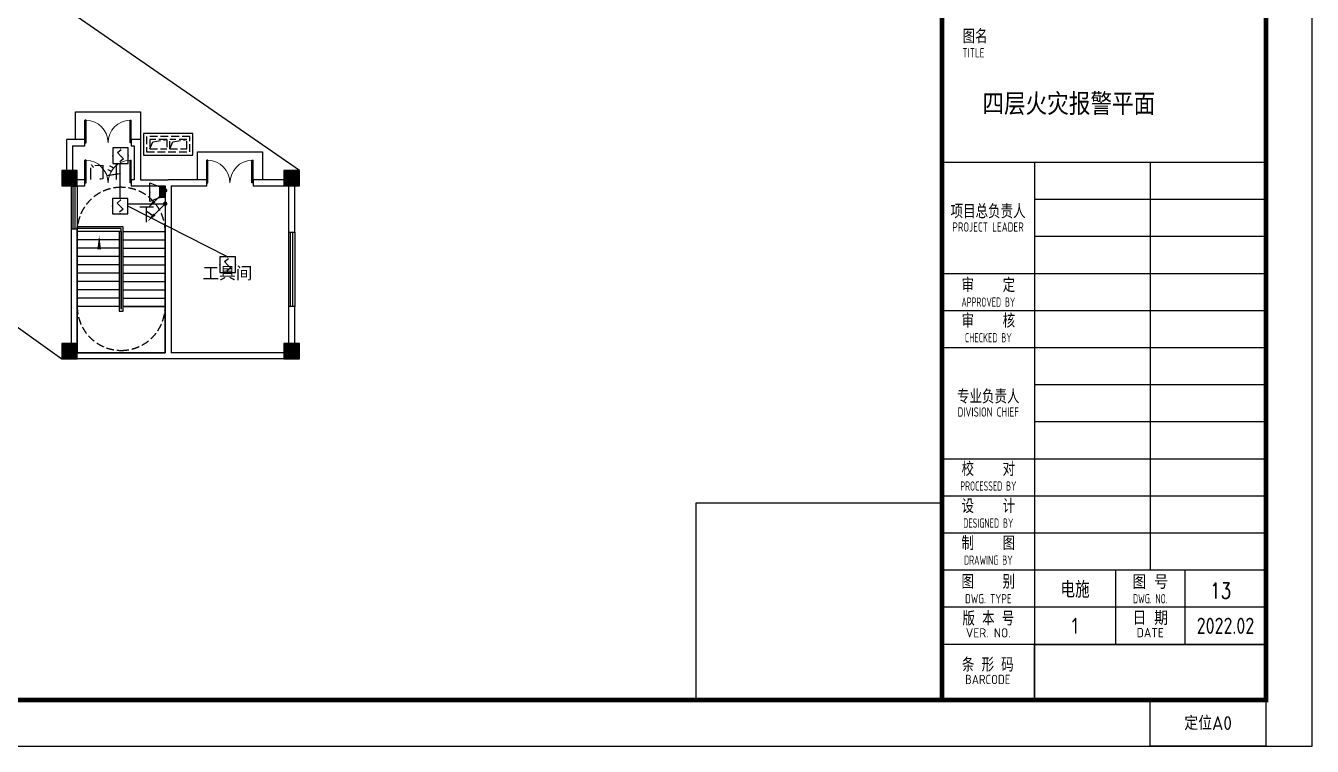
# Model space of a CAD drawing. Extents: x 1725663 to 4653551, y -550461 to 248782.
# Drawn here: x 2394443 to 2436134, y -550461 to -527132 of the extents above; entities that cross this region are included whole.
import ezdxf
from ezdxf.enums import TextEntityAlignment as Align

# ---------------------------------------------------------------- set-up
doc = ezdxf.new("R2010")
doc.units = 0
doc.header["$LTSCALE"] = 1000
doc.linetypes.add('DASH', pattern=[0.35, 0.25, -0.1])
for name, color, linetype in [('0-底图', 7, 'Continuous'), ('A-COLU-CONC', 255, 'Continuous'), ('A-FLOR-STRS', 140, 'Continuous'), ('A-WALL-MSNW', 2, 'Continuous'), ('BTTK', 7, 'Continuous'), ('CLAYER', 7, 'Continuous'), ('DIM_SYMB', 3, 'Continuous'), ('DOOR_FIRE', 4, 'Continuous'), ('EQUIP-广播', 3, 'Continuous'), ('EQUIP-消防', 3, 'Continuous'), ('LWIRE', 4, 'Continuous'), ('PUB_HATCH', 8, 'Continuous'), ('PUB_TEXT', 7, 'Continuous'), ('PUB_TITLE', 4, 'Continuous'), ('SIG_TEXT', 7, 'Continuous'), ('STAIR', 2, 'Continuous'), ('TEL_SYMB', 3, 'Continuous'), ('WINDOW', 4, 'Continuous'), ('WIRE-消防', 1, 'Continuous')]:
    doc.layers.add(name, color=color, linetype=linetype)
doc.layers.add('条形码', color=7, linetype='Continuous', plot=False)
doc.layers.add('验收章', color=7, linetype='Continuous', plot=False)
doc.styles.add('_TCH_DIM', font='SIMPLEX', dxfattribs={"width": 0.8, "height": 5, "bigfont": 'HZTXT'})
doc.styles.add('_TEL_DIM', font='SIMPLEX', dxfattribs={"width": 0.8, "height": 3.5, "bigfont": 'HZTXT'})
doc.styles.add('HZ(TK)', font='geniso.shx', dxfattribs={"width": 0.9, "bigfont": 'hztxt.shx'})
doc.styles.get("Standard").update_dxf_attribs({"font": 'geniso.shx', "bigfont": 'hztxt.shx'})
doc.styles.add('黑体', font='')
doc.styles.get('黑体').set_extended_font_data('SimHei')

# ---------------------------------------------------------------- blocks, each defined once
blk = doc.blocks.new('vhtemplate_2020年新竖式图框_A0')
at = {"layer": 'BTTK'}
for p, q in [((1179, 126), (1109, 126)), ((1129, 126), (1129, 10)), ((1154, 126), (1154, 38)), ((1179, 118), (1129, 118)), ((1179, 110), (1129, 110)), ((1179, 102), (1109, 102)), ((1179, 94), (1109, 94)), ((1179, 86), (1109, 86)), ((1179, 78), (1129, 78)), ((1179, 70), (1129, 70)), ((1179, 62), (1109, 62)), ((1179, 54), (1109, 54)), ((1179, 46), (1109, 46)), ((1179, 38), (1109, 38)), ((1146.5, 38), (1146.5, 22)), ((1161.5, 38), (1161.5, 22)), ((1179, 30), (1109, 30)), ((1179, 22), (1109, 22))]:
    blk.add_line(p, q, dxfattribs=at)
at = {"layer": 'PUB_TITLE', "color": 7}
blk.add_lwpolyline([(0, 0), (1189, 0), (1189, 841), (0, 841)], close=True, dxfattribs=at)
at = {"layer": 'PUB_TITLE', "const_width": 1}
blk.add_lwpolyline([(25, 10), (1179, 10), (1179, 831), (25, 831)], close=True, dxfattribs=at)
blk.add_lwpolyline([(1109, 10), (1109, 831)], dxfattribs=at)
at = {"layer": '条形码'}
blk.add_lwpolyline([(1129, 22), (1179, 22), (1179, 10), (1129, 10)], close=True, dxfattribs=at)
at = {"layer": '验收章'}
for points in [[(1109, 10), (1055.93, 10), (1055.93, 52.53), (1109, 52.53)], [(1154, 10), (1179, 10), (1179, 0), (1154, 0)]]:
    blk.add_lwpolyline(points, close=True, dxfattribs=at)
at = {"layer": 'BTTK', "style": 'HZ(TK)'}
for s, height, width, p in [('图名', 3, 0.9, (1113.46, 153.22)), ('TITLE', 2, 0.8, (1113.4, 149.68))]:
    blk.add_text(s, height=height, dxfattribs=dict(at, width=width)).set_placement(p, align=Align.MIDDLE_LEFT)
for s, height, width, p in [('项目总负责人', 3, 0.9, (1118.96, 115.45)), ('PROJECT LEADER', 2, 0.8, (1118.96, 112.09)), ('审    定', 3, 0.9, (1119.02, 99.52)), ('APPROVED BY', 2, 0.6, (1119.02, 95.87)), ('审    核', 3, 0.9, (1119.02, 91.83)), ('CHECKED BY', 2, 0.7, (1119.02, 88.18)), ('专业负责人', 3, 0.9, (1119, 75.48)), ('DIVISION CHIEF', 2, 0.8, (1119, 72.15)), ('校    对', 3, 0.9, (1119.02, 59.83)), ('PROCESSED BY', 2, 0.6, (1119.02, 56.17)), ('设    计', 3, 0.9, (1119.02, 51.83)), ('DESIGNED BY', 2, 0.7, (1119.02, 48.17)), ('制    图', 3, 0.9, (1119.02, 43.83)), ('DRAWING BY', 2, 0.7, (1119.02, 40.17)), ('图    别', 3, 0.9, (1119.02, 35.5)), ('DWG. TYPE', 2, 0.8, (1119.02, 31.84)), ('DWG. NO.', 2, 0.7, (1154, 31.84)), ('版 本 号', 3, 0.9, (1119.02, 27.57)), ('条 形 码', 3, 0.9, (1118.9, 17.6)), ('BARCODE', 2, 0.95, (1118.9, 14.42))]:
    blk.add_text(s, height=height, dxfattribs=dict(at, width=width)).set_placement(p, align=Align.MIDDLE_CENTER)
for s, height, p in [('图 号', 3, (1154, 35.46)), ('日 期', 3, (1154, 27.67)), ('VER. NO.', 2, (1119, 24.48)), ('DATE', 2, (1154, 24.52))]:
    blk.add_text(s, height=height, dxfattribs=at).set_placement(p, align=Align.MIDDLE_CENTER)
at = {"layer": 'BTTK', "color": 4, "style": 'HZ(TK)', "width": 0.9}
for tag, p in [('合作单位', (1144, 743.5)), ('建设单位', (1144, 209.5)), ('工程名称', (1144, 176.5)), ('子项名称', (1154, 160)), ('图纸名称', (1144, 141))]:
    blk.add_attdef(tag, text='', height=3.5, dxfattribs=at).set_placement(p, align=Align.MIDDLE_CENTER)
for tag, p in [('注册证书号', (1156.5, 309.01)), ('注册印章号', (1156.5, 301.01)), ('设计号', (1154, 193)), ('图别', (1137.75, 34)), ('图号', (1170.25, 34)), ('版本号', (1137.75, 26)), ('日期', (1170.25, 26))]:
    blk.add_attdef(tag, text='', height=3.5, dxfattribs=at).set_placement(p, align=Align.MIDDLE)
at = {"layer": '验收章', "style": 'HZ(TK)'}
blk.add_text('定位A0', height=3, dxfattribs=at).set_placement((1166.5, 5), align=Align.MIDDLE_CENTER)
blk = doc.blocks.new('$DorLib2D$00000002')
for p, q in [((-0.5, 0), (-0.5, 0.4875)), ((-0.475, 0.4875), (-0.5, 0.4875)), ((-0.475, 0), (-0.475, 0.4875)), ((0.475, 0), (0.475, 0.4875)), ((0.475, 0.4875), (0.5, 0.4875)), ((0.5, 0), (0.5, 0.4875)), ((-0.5, 0), (-0.475, 0)), ((0.5, 0), (0.475, 0))]:
    blk.add_line(p, q)
at = {"lineweight": 13}
for centre, start, end in [((-0.4875, 0), 0, 88.53072), ((0.4875, 0), 91.46928, 180)]:
    blk.add_arc(centre, 0.4875, start, end, dxfattribs=at)
blk = doc.blocks.new('$WINLIB2D$00000001')
at = {"color": 0}
for points in [[(-0.5, 0.5), (-0.5, -0.5)], [(-0.5, 0.5), (0.5, 0.5)], [(0.5, -0.5), (0.5, 0.5)], [(0.5, 0.167), (-0.5, 0.167)], [(0.5, -0.167), (-0.5, -0.167)], [(-0.5, -0.5), (0.5, -0.5)]]:
    blk.add_lwpolyline(points, dxfattribs=at)
blk = doc.blocks.new('_FZH')
blk.add_lwpolyline([(-0.5, -0.5), (0.5, -0.5), (0.5, 0.5), (-0.5, 0.5)], close=True)
at = {"layer": 'PUB_HATCH'}
blk.add_solid([(-0.5, -0.5), (0.5, -0.5), (-0.5, 0.5), (0.5, 0.5)], dxfattribs=at)
blk = doc.blocks.new('fdsfg')
at = {"linetype": 'DASH'}
for p, q in [((2233219, -566244), (2233219, -566544)), ((2233319, -566544), (2233319, -566244))]:
    blk.add_line(p, q, dxfattribs=at)
for points in [[(2230269, -566244), (2230269, -565344), (2232369, -565344), (2232369, -566244)], [(2234219, -567544), (2234219, -566644), (2236319, -566644), (2236319, -567544)]]:
    blk.add_lwpolyline(points)
blk.add_lwpolyline([(2232469, -566744), (2234069, -566744), (2234069, -566044), (2232469, -566044)], close=True)
blk.add_lwpolyline([(2232569, -566644), (2233969, -566644), (2233969, -566144), (2232569, -566144)], close=True, dxfattribs=at)
for points in [[(2232669, -566544), (2232772, -566313), (2233219, -566244)], [(2233219, -566244), (2232669, -566244), (2232669, -566544), (2233219, -566544)], [(2233319, -566544), (2233422, -566313), (2233869, -566244)], [(2233319, -566544), (2233869, -566544), (2233869, -566244), (2233319, -566244)]]:
    blk.add_lwpolyline(points, dxfattribs=at)
at = {"layer": 'A-FLOR-STRS'}
for p, q in [((2231804, -569064), (2230319, -569064)), ((2230319, -569124), (2230319, -569064)), ((2231804, -571794), (2231804, -569064)), ((2231744, -569124), (2230319, -569124)), ((2230319, -569214), (2230319, -571644)), ((2231684, -569214), (2230319, -569214)), ((2231684, -569484), (2230319, -569484)), ((2231744, -569214), (2231684, -569214)), ((2231684, -569214), (2231684, -571794)), ((2231744, -569214), (2231684, -569214)), ((2231744, -571734), (2231744, -569124)), ((2231744, -569214), (2231744, -569393)), ((2231744, -569393), (2231744, -569214)), ((2231744, -569214), (2231744, -571734)), ((2231744, -569214), (2231744, -569214)), ((2231744, -569393), (2231744, -571644)), ((2231744, -571644), (2231744, -569393)), ((2231804, -569214), (2233169, -569214)), ((2231804, -569484), (2233169, -569484)), ((2233169, -571644), (2233169, -569214)), ((2231684, -569754), (2230319, -569754)), ((2231804, -569754), (2233169, -569754)), ((2231684, -570024), (2230319, -570024)), ((2231684, -570294), (2230319, -570294)), ((2231804, -570024), (2233169, -570024)), ((2231804, -570294), (2233169, -570294)), ((2231684, -570564), (2230319, -570564)), ((2231804, -570564), (2233169, -570564)), ((2231684, -570834), (2230319, -570834)), ((2231684, -571104), (2230319, -571104)), ((2231804, -570834), (2233169, -570834)), ((2231804, -571104), (2233169, -571104)), ((2231684, -571374), (2230319, -571374)), ((2231804, -571374), (2233169, -571374)), ((2231684, -571644), (2230319, -571644)), ((2230319, -571644), (2230319, -573144)), ((2231684, -571644), (2230319, -571644)), ((2231684, -571794), (2231804, -571794)), ((2231744, -571734), (2231744, -571734)), ((2231804, -571644), (2233169, -571644)), ((2233169, -571644), (2231804, -571644)), ((2233169, -573144), (2233169, -571644)), ((2230319, -573144), (2233169, -573144))]:
    blk.add_line(p, q, dxfattribs=at)
at = {"layer": 'A-WALL-MSNW'}
for p, q in [((2229969, -566244), (2229969, -567244)), ((2230569, -566244), (2229969, -566244)), ((2230169, -566444), (2230169, -567244)), ((2230169, -566444), (2230569, -566444)), ((2230569, -566444), (2230569, -566244)), ((2232369, -566244), (2232069, -566244)), ((2232069, -566244), (2232069, -566444)), ((2232069, -566444), (2232169, -566444)), ((2232169, -566444), (2232169, -567544)), ((2232369, -566244), (2232369, -567544)), ((2230119, -567744), (2230119, -567749)), ((2230119, -567749), (2230319, -567749)), ((2230569, -567544), (2230319, -567544)), ((2230319, -567744), (2230569, -567744)), ((2230319, -567749), (2230319, -567744)), ((2230569, -567744), (2230569, -567544)), ((2232169, -567544), (2232069, -567544)), ((2232069, -567544), (2232069, -567744)), ((2232069, -567744), (2232269, -567744)), ((2232269, -567744), (2233169, -567744)), ((2232369, -567544), (2233269, -567544)), ((2233169, -567744), (2233169, -573144)), ((2234519, -567544), (2233269, -567544)), ((2233369, -567744), (2234519, -567744)), ((2233369, -567744), (2233369, -573144)), ((2234519, -567744), (2234519, -567544)), ((2237019, -567544), (2236019, -567544)), ((2236019, -567544), (2236019, -567744)), ((2236019, -567744), (2237019, -567744)), ((2237169, -567744), (2237169, -569244)), ((2237369, -569244), (2237369, -567744)), ((2230319, -569149), (2230119, -569149)), ((2230119, -569149), (2230119, -572844)), ((2230319, -572844), (2230319, -569149)), ((2237169, -569244), (2237369, -569244)), ((2237369, -571644), (2237169, -571644)), ((2237169, -571644), (2237169, -572844)), ((2237369, -572844), (2237369, -571644)), ((2233169, -573144), (2230319, -573144)), ((2237019, -573144), (2233369, -573144)), ((2233269, -573344), (2230319, -573344)), ((2237019, -573344), (2233269, -573344))]:
    blk.add_line(p, q, dxfattribs=at)
at = {"layer": 'DIM_SYMB'}
blk.add_lwpolyline([(2232456, -569079, 0, 0, 0), (2232456, -572394, 0, 0, 0), (2231031, -572394, 0, 0, 0), (2231031, -569349, 0, 120, 0), (2231031, -569799, 0, 0, 0)], format="xyseb", dxfattribs=at)
at = {"layer": 'STAIR', "color": 9, "linetype": 'DASH'}
for p, q in [((2231744, -567789), (2231744, -567789)), ((2231744, -573069), (2231744, -573069))]:
    blk.add_line(p, q, dxfattribs=at)
for points in [[(2230319, -569214, -0.414214), (2231744, -567789)], [(2233169, -569214, 0.414214), (2231744, -567789)], [(2230319, -571644, 0.414214), (2231744, -573069)], [(2233169, -571644, -0.414214), (2231744, -573069)]]:
    blk.add_lwpolyline(points, format="xyb", dxfattribs=at)
at = {"layer": 'A-COLU-CONC', "xscale": 500, "yscale": 500, "zscale": 500}
for p in [(2230069, -567494), (2237269, -567494), (2230069, -573094), (2237269, -573094)]:
    blk.add_blockref('_FZH', p, dxfattribs=at)
at = {"layer": 'DOOR_FIRE', "xscale": 1500, "yscale": 1500, "zscale": 200}
blk.add_blockref('$DorLib2D$00000002', (2235269, -567644), dxfattribs=at)
at = {"layer": 'WINDOW', "xscale": 1500, "yscale": 1500, "zscale": 1500}
for p in [(2231319, -566344), (2231319, -567644)]:
    blk.add_blockref('$DorLib2D$00000002', p, dxfattribs=at)
at = {"layer": 'WINDOW', "yscale": 200, "rotation": 90}
for p, xscale, zscale in [((2230219, -568449), -1400, 1400), ((2237269, -570444), -2400, 2400)]:
    blk.add_blockref('$WINLIB2D$00000001', p, dxfattribs=dict(at, xscale=xscale, zscale=zscale))
at = {"layer": 'CLAYER', "style": '黑体'}
for s, p in [('门斗', (2230689, -567494)), ('工具间', (2234380, -570761))]:
    blk.add_text(s, height=394.3, dxfattribs=at).set_placement(p)
at = {"layer": 'PUB_TEXT', "color": 7, "style": '_TCH_DIM'}
blk.add_text('下', height=506, dxfattribs=at).set_placement((2232314, -568921))
blk = doc.blocks.new('$Equip$00002649')
for p, q in [((-0.5, 0.5), (-0.5, -0.5)), ((0.5, 0.5), (-0.5, 0.5)), ((-0.2, 0.2), (0.05, 0.4)), ((0, 0), (-0.2, 0.2)), ((0, 0), (0.2, -0.2)), ((0.5, -0.5), (0.5, 0.5)), ((-0.5, -0.5), (0.5, -0.5)), ((0.2, -0.2), (-0.05, -0.4))]:
    blk.add_line(p, q)
at = {"const_width": 0.02}
blk.add_lwpolyline([(-0.5, 0.5), (0.5, 0.5), (0.5, -0.5), (-0.5, -0.5), (-0.5, 0.5), (0.5, 0.5)], dxfattribs=at)
for p in [(-0.5, 0), (0, 0.5), (0.5, 0), (0, -0.5)]:
    blk.add_point(p)
at = {"color": 7, "flags": 1}
for tag, height, p in [('A', 0.00002, (0, 0)), ('B', 0.4, (0.762, -0.208))]:
    blk.add_attdef(tag, text='', height=height, dxfattribs=at).set_placement(p, align=Align.MIDDLE_CENTER)
blk = doc.blocks.new('$TelecSys$00000080')
for p, q in [((-0.7, -0.7), (0, 0)), ((0.104, 0.104), (0.104, 0.104)), ((-0.104, -0.104), (-0.104, -0.104))]:
    blk.add_line(p, q)
at = {"const_width": 0.142}
blk.add_lwpolyline([(0.071, 0, 1), (-0.071, 0, 1)], format="xyb", close=True, dxfattribs=at)
blk.add_solid([(-0.63, -0.77), (-0.77, -0.63), (-1.15, -1.15)])
at = {"width": 0.8, "flags": 9}
blk.add_attdef('A', (0, 0), '', height=0.00002, rotation=180, dxfattribs=at)
blk = doc.blocks.new('$equip$00002984')
blk.add_hatch(color=256).paths.add_polyline_path([(0.35, 0.35), (0, 0.35), (0, -0.35), (0.35, -0.35)])
for p, q in [((0, 0.35), (0, -0.35)), ((0, 0.35), (0.35, 0.35)), ((0.35, 0.35), (1, 0.6)), ((0.35, 0.35), (0.35, -0.35)), ((1, 0.6), (1, -0.6)), ((0.35, -0.35), (0, -0.35)), ((1, -0.6), (0.35, -0.35))]:
    blk.add_line(p, q)
at = {"const_width": 0.02}
blk.add_lwpolyline([(0.35, 0.35), (0, 0.35), (0, -0.35), (0.35, -0.35), (1, -0.6), (1, 0.6), (0.35, 0.35), (0, 0.35)], dxfattribs=at)
for p in [(0, 0), (0.35, 0.35), (1, 0), (0.35, -0.35)]:
    blk.add_point(p)
at = {"color": 7, "style": '_TEL_DIM', "flags": 1}
for tag in ['A', 'REMARK']:
    blk.add_attdef(tag, text='', height=0.00002, dxfattribs=at).set_placement((0, 0), align=Align.MIDDLE_CENTER)

msp = doc.modelspace()

# ---------------------------------------------------------------- linework, layer by layer
at = {"layer": '0-底图'}
for p, q in [((2403311, -531819), (2385393, -519437)), ((2377693, -525137), (2395611, -537919))]:
    msp.add_line(p, q, dxfattribs=at)
at = {"layer": 'WIRE-消防'}
for p, q in [((2397503, -532722, 4200), (2397503, -531589)), ((2397753, -532896, 4200), (2398961, -532896)), ((2400986, -534619, 4200), (2397753, -532972, 4200))]:
    msp.add_line(p, q, dxfattribs=at)

# ---------------------------------------------------------------- block references
at = {"layer": '0-底图'}
ref = msp.add_blockref('vhtemplate_2020年新竖式图框_A0', (2257784, -550461), dxfattribs=dict(at, xscale=150, yscale=150, zscale=150))
ref.add_attrib('图别', '电施', dxfattribs={"layer": 'BTTK', "color": 4, "height": 525, "style": 'HZ(TK)', "width": 0.9}).set_placement((2428447, -545361), align=Align.MIDDLE)
ref.add_attrib('版本号', '1', dxfattribs={"layer": 'BTTK', "color": 4, "height": 525, "style": 'HZ(TK)', "width": 0.9}).set_placement((2428447, -546561), align=Align.MIDDLE)
ref.add_attrib('日期', '2022.02', dxfattribs={"layer": 'BTTK', "color": 4, "height": 525, "style": 'HZ(TK)', "width": 0.9}).set_placement((2433322, -546561), align=Align.MIDDLE)
msp.add_blockref('fdsfg', (165792, 35425), dxfattribs=at)
at = {"layer": 'EQUIP-广播', "xscale": 500, "yscale": 500, "zscale": 500, "rotation": 180}
msp.add_blockref('$equip$00002984', (2398961, -532521), dxfattribs=at)
at = {"layer": 'EQUIP-消防', "xscale": 500, "yscale": 500, "zscale": 500}
for p in [(2397516, -531339), (2397503, -532972, 4200), (2400986, -534869, 4200)]:
    msp.add_blockref('$Equip$00002649', p, dxfattribs=at)
at = {"layer": 'LWIRE', "xscale": 500, "yscale": 500, "zscale": 500}
for p in [(2398961, -532468), (2398961, -532896)]:
    msp.add_blockref('$TelecSys$00000080', p, dxfattribs=at)

# ---------------------------------------------------------------- texts
at = {"layer": 'SIG_TEXT', "color": 0, "style": '_TEL_DIM', "width": 0.8}
msp.add_text('13', height=500, dxfattribs=at).set_placement((2432820, -545674))
at = {"layer": 'TEL_SYMB', "color": 7}
msp.add_text('四层火灾报警平面', height=700, dxfattribs=at).set_placement((2425445, -530020))
msp.add_text('四层火灾报警平面', height=700, dxfattribs=at).set_placement((2425445, -530020))

doc.saveas('drawing.dxf')
